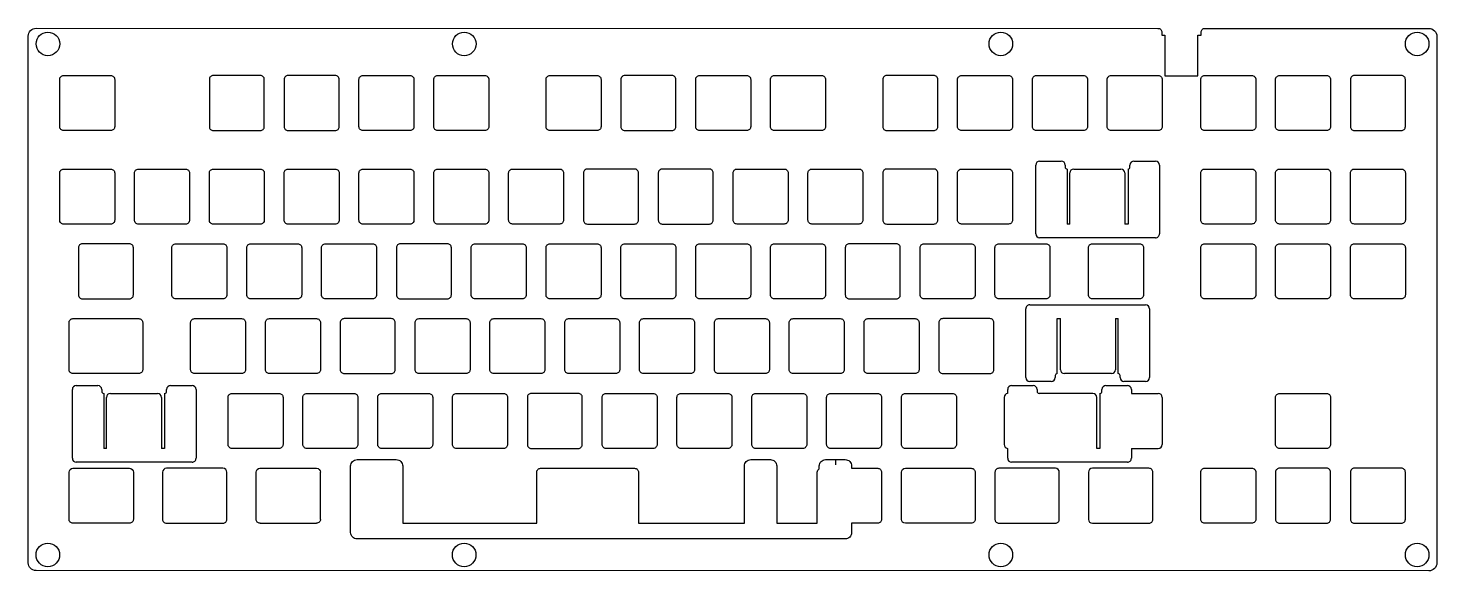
# Model space of a CAD drawing. Header units: millimetres. Extents: x -14 to 345, y 32 to 170.
import ezdxf

# ---------------------------------------------------------------- set-up
doc = ezdxf.new("R2010")
doc.units = ezdxf.units.MM
doc.layers.get('0').update_dxf_attribs({"linetype": 'CONTINUOUS'})

msp = doc.modelspace()

# ---------------------------------------------------------------- linework, layer by layer
for p, q in [((242.75, 134.85), (242.75, 134.85)), ((242.75, 117.35), (242.75, 134.85)), ((243.75, 135.85), (243.75, 135.85)), ((243.75, 135.85), (249.25, 135.85)), ((249.25, 135.85), (249.25, 135.85)), ((250.25, 134.85), (250.25, 134.85)), ((250.25, 134.85), (250.25, 134.35)), ((250.25, 134.35), (250.25, 134.35)), ((250.75, 133.85), (250.75, 119.85)), ((251.43, 119.85), (251.43, 132.85)), ((252.43, 133.85), (264.43, 133.85)), ((265.43, 132.85), (265.43, 119.85)), ((266.25, 133.85), (266.25, 119.85)), ((266.75, 134.35), (266.75, 134.85)), ((266.75, 134.85), (266.75, 134.85)), ((266.75, 134.35), (266.75, 134.35)), ((267.75, 135.85), (267.75, 135.85)), ((267.75, 135.85), (273.25, 135.85)), ((273.25, 135.85), (273.25, 135.85)), ((274.25, 134.85), (274.25, 117.35)), ((274.25, 134.85), (274.25, 134.85)), ((251.43, 119.85), (250.75, 119.85)), ((266.25, 119.85), (265.43, 119.85)), ((242.75, 117.35), (242.75, 117.35)), ((273.25, 116.35), (243.75, 116.35)), ((243.75, 116.35), (243.75, 116.35)), ((274.25, 117.35), (274.25, 117.35)), ((240.22, 80.75), (240.22, 98.25)), ((240.22, 98.25), (240.22, 98.25)), ((241.22, 99.25), (270.72, 99.25)), ((270.72, 99.25), (270.72, 99.25)), ((271.72, 98.25), (271.72, 98.25)), ((271.72, 98.25), (271.72, 80.75)), ((248.22, 95.75), (249.05, 95.75)), ((248.22, 81.75), (248.22, 95.75)), ((249.05, 82.75), (249.05, 95.75)), ((263.05, 95.75), (263.05, 82.75)), ((263.05, 95.75), (263.72, 95.75)), ((263.72, 81.75), (263.72, 95.75)), ((240.22, 80.75), (240.22, 80.75)), ((246.72, 79.75), (241.22, 79.75)), ((241.22, 79.75), (241.22, 79.75)), ((246.72, 79.75), (246.72, 79.75)), ((247.72, 81.25), (247.72, 81.25)), ((247.72, 81.25), (247.72, 80.75)), ((247.72, 80.75), (247.72, 80.75)), ((262.05, 81.75), (250.05, 81.75)), ((264.22, 80.75), (264.22, 81.25)), ((264.22, 81.25), (264.22, 81.25)), ((264.22, 80.75), (264.22, 80.75)), ((270.72, 79.75), (265.22, 79.75)), ((265.22, 79.75), (265.22, 79.75)), ((270.72, 79.75), (270.72, 79.75)), ((271.72, 80.75), (271.72, 80.75)), ((-2.52, 60.2), (-2.52, 77.7)), ((-2.52, 77.7), (-2.52, 77.7)), ((-1.52, 78.7), (3.98, 78.7)), ((-1.52, 78.7), (-1.52, 78.7)), ((3.98, 78.7), (3.98, 78.7)), ((4.98, 77.7), (4.98, 77.2)), ((4.98, 77.7), (4.98, 77.7)), ((4.98, 77.2), (4.98, 77.2)), ((5.48, 76.7), (5.48, 62.7)), ((6.16, 62.7), (6.16, 75.7)), ((7.16, 76.7), (19.16, 76.7)), ((20.16, 75.7), (20.16, 62.7)), ((20.98, 76.7), (20.98, 62.7)), ((21.48, 77.7), (21.48, 77.7)), ((21.48, 77.2), (21.48, 77.7)), ((21.48, 77.2), (21.48, 77.2)), ((22.48, 78.7), (22.48, 78.7)), ((22.48, 78.7), (27.98, 78.7)), ((27.98, 78.7), (27.98, 78.7)), ((28.98, 77.7), (28.98, 60.2)), ((28.98, 77.7), (28.98, 77.7)), ((234.76, 75.7), (234.76, 63.7)), ((235.61, 77.7), (235.61, 77.7)), ((235.61, 76.69), (235.61, 77.7)), ((236.61, 78.7), (236.61, 78.7)), ((236.61, 78.7), (242.11, 78.7)), ((242.11, 78.7), (242.11, 78.7)), ((243.11, 77.7), (243.11, 77.2)), ((243.11, 77.7), (243.11, 77.7)), ((243.11, 77.2), (243.11, 77.2)), ((243.61, 76.7), (243.61, 76.7)), ((257.29, 76.7), (243.61, 76.7)), ((258.28, 62.7), (258.28, 75.7)), ((259.11, 76.7), (259.11, 62.7)), ((259.61, 77.2), (259.61, 77.7)), ((259.61, 77.7), (259.61, 77.7)), ((259.61, 77.2), (259.61, 77.2)), ((260.61, 78.7), (260.61, 78.7)), ((260.61, 78.7), (266.11, 78.7)), ((266.11, 78.7), (266.11, 78.7)), ((267.11, 77.7), (267.11, 77.7)), ((267.11, 77.7), (267.11, 76.7)), ((267.11, 76.7), (273.96, 76.7)), ((274.96, 75.7), (274.96, 63.7)), ((6.16, 62.7), (5.48, 62.7)), ((20.98, 62.7), (20.16, 62.7)), ((235.61, 60.2), (235.61, 62.71)), ((259.11, 62.7), (258.28, 62.7)), ((267.11, 62.7), (273.96, 62.7)), ((267.11, 62.7), (267.11, 60.2)), ((-2.52, 60.2), (-2.52, 60.2)), ((27.98, 59.2), (-1.52, 59.2)), ((-1.52, 59.2), (-1.52, 59.2)), ((28.98, 60.2), (28.98, 60.2)), ((45.26, 57.63), (59.64, 57.63)), ((191.75, 59.85), (191.75, 58.5)), ((235.61, 60.2), (235.61, 60.2)), ((266.11, 59.2), (236.61, 59.2)), ((236.61, 59.2), (236.61, 59.2)), ((267.11, 60.2), (267.11, 60.2)), ((44.26, 44.63), (44.26, 56.63)), ((60.64, 44.63), (60.64, 56.63)), ((45.26, 43.63), (59.64, 43.63)), ((60.64, 44.63), (60.64, 44.63))]:
    msp.add_line(p, q)
for points in [[(-11.74, 169.72), (273.86, 169.68, -0.414214), (274.86, 168.68), (274.86, 167.93), (275.66, 167.92), (275.66, 157.6), (284.06, 157.6), (284.06, 167.92), (284.86, 167.92), (284.86, 168.68, -0.414214), (285.86, 169.68), (342.87, 169.67, -0.414222), (344.87, 167.67), (344.87, 166.6), (344.87, 165.6), (344.87, 35.65), (344.87, 34.65), (344.87, 33.52, -0.414258), (342.87, 31.52), (-11.76, 31.58, -0.414169), (-13.76, 33.58), (-13.74, 167.72, -0.414258)], [(-5.74, 156.66, -0.414214), (-4.74, 157.66), (7.26, 157.66, -0.414214), (8.26, 156.66), (8.26, 144.66, -0.414214), (7.26, 143.66), (-4.74, 143.66, -0.414214), (-5.74, 144.66)], [(45.36, 157.66), (33.36, 157.66, 0.414214), (32.36, 156.66), (32.36, 144.66, 0.414214), (33.36, 143.66), (45.36, 143.66, 0.414214), (46.36, 144.66), (46.36, 156.66, 0.414214)], [(52.41, 143.66), (64.41, 143.66, 0.414214), (65.41, 144.66), (65.41, 156.66, 0.414214), (64.41, 157.66), (52.41, 157.66, 0.414214), (51.41, 156.66), (51.41, 144.66, 0.414214)], [(71.46, 157.66), (83.46, 157.66, -0.414214), (84.46, 156.66), (84.46, 144.66, -0.414214), (83.46, 143.66), (71.46, 143.66, -0.414214), (70.46, 144.66), (70.46, 156.66, -0.414214)], [(102.51, 143.66), (90.51, 143.66, -0.414214), (89.51, 144.66), (89.51, 156.66, -0.414214), (90.51, 157.66), (102.51, 157.66, -0.414214), (103.51, 156.66), (103.51, 144.66, -0.414214)], [(119.08, 143.66, -0.414214), (118.08, 144.66), (118.08, 156.66, -0.414214), (119.08, 157.66), (131.08, 157.66, -0.414214), (132.08, 156.66), (132.08, 144.66, -0.414214), (131.08, 143.66)], [(138.13, 143.66), (150.13, 143.66, 0.414214), (151.13, 144.66), (151.13, 156.66, 0.414214), (150.13, 157.66), (138.13, 157.66, 0.414214), (137.13, 156.66), (137.13, 144.66, 0.414214)], [(170.18, 156.66), (170.18, 144.66, -0.414214), (169.18, 143.66), (157.18, 143.66, -0.414214), (156.18, 144.66), (156.18, 156.66, -0.414214), (157.18, 157.66), (169.18, 157.66, -0.414214)], [(176.23, 157.66), (188.23, 157.66, -0.414214), (189.23, 156.66), (189.23, 144.66, -0.414214), (188.23, 143.66), (176.23, 143.66, -0.414214), (175.23, 144.66), (175.23, 156.66, -0.414214)], [(203.81, 156.66), (203.81, 144.66, 0.414214), (204.81, 143.66), (216.81, 143.66, 0.414214), (217.81, 144.66), (217.81, 156.66, 0.414214), (216.81, 157.66), (204.81, 157.66, 0.414214)], [(236.86, 156.66), (236.86, 144.66, -0.414214), (235.86, 143.66), (223.86, 143.66, -0.414214), (222.86, 144.66), (222.86, 156.66, -0.414214), (223.86, 157.66), (235.86, 157.66, -0.414214)], [(254.92, 157.66, -0.414214), (255.92, 156.66), (255.92, 144.66, -0.414214), (254.92, 143.66), (242.92, 143.66, -0.414214), (241.92, 144.66), (241.92, 156.66, -0.414214), (242.92, 157.66)], [(273.96, 157.66, -0.414214), (274.96, 156.66), (274.96, 144.66, -0.414214), (273.96, 143.66), (261.96, 143.66, -0.414214), (260.96, 144.66), (260.96, 156.66, -0.414214), (261.96, 157.66)], [(297.77, 143.66), (285.77, 143.66, -0.414214), (284.77, 144.66), (284.77, 156.66, -0.414214), (285.77, 157.66), (297.77, 157.66, -0.414214), (298.77, 156.66), (298.77, 144.66, -0.414214)], [(316.82, 157.66, -0.414214), (317.82, 156.66), (317.82, 144.66, -0.414214), (316.82, 143.66), (304.82, 143.66, -0.414214), (303.82, 144.66), (303.82, 156.66, -0.414214), (304.82, 157.66)], [(335.87, 143.66, 0.414214), (336.87, 144.66), (336.87, 156.66, 0.414214), (335.87, 157.66), (323.87, 157.66, 0.414214), (322.87, 156.66), (322.87, 144.66, 0.414214), (323.87, 143.66)], [(-5.74, 132.83, -0.414214), (-4.74, 133.83), (7.26, 133.83, -0.414214), (8.26, 132.83), (8.26, 120.83, -0.414214), (7.26, 119.83), (-4.74, 119.83, -0.414214), (-5.74, 120.83)], [(26.31, 119.83), (14.31, 119.83, -0.414214), (13.31, 120.83), (13.31, 132.83, -0.414214), (14.31, 133.83), (26.31, 133.83, -0.414214), (27.31, 132.83), (27.31, 120.83, -0.414214)], [(32.36, 132.83, -0.414214), (33.36, 133.83), (45.36, 133.83, -0.414214), (46.36, 132.83), (46.36, 120.83, -0.414214), (45.36, 119.83), (33.36, 119.83, -0.414214), (32.36, 120.83)], [(64.41, 119.83), (52.41, 119.83, -0.414214), (51.41, 120.83), (51.41, 132.83, -0.414214), (52.41, 133.83), (64.41, 133.83, -0.414214), (65.41, 132.83), (65.41, 120.83, -0.414214)], [(71.46, 119.83, -0.414214), (70.46, 120.83), (70.46, 132.83, -0.414214), (71.46, 133.83), (83.46, 133.83, -0.414214), (84.46, 132.83), (84.46, 120.83, -0.414214), (83.46, 119.83)], [(102.51, 119.83), (90.51, 119.83, -0.414214), (89.51, 120.83), (89.51, 132.83, -0.414214), (90.51, 133.83), (102.51, 133.83, -0.414214), (103.51, 132.83), (103.51, 120.83, -0.414214)], [(122.56, 120.85, -0.414214), (121.56, 119.85), (109.56, 119.85, -0.414214), (108.56, 120.85), (108.56, 132.85, -0.414214), (109.56, 133.85), (121.56, 133.85, -0.414214), (122.56, 132.85)], [(128.61, 119.85), (140.61, 119.85, 0.414214), (141.61, 120.85), (141.61, 132.85, 0.414214), (140.61, 133.85), (128.61, 133.85, 0.414214), (127.61, 132.85), (127.61, 120.85, 0.414214)], [(147.66, 119.85), (159.66, 119.85, 0.414214), (160.66, 120.85), (160.66, 132.85, 0.414214), (159.66, 133.85), (147.66, 133.85, 0.414214), (146.66, 132.85), (146.66, 120.85, 0.414214)], [(178.71, 119.85), (166.71, 119.85, -0.414214), (165.71, 120.85), (165.71, 132.85, -0.414214), (166.71, 133.85), (178.71, 133.85, -0.414214), (179.71, 132.85), (179.71, 120.85, -0.414214)], [(198.76, 132.85), (198.76, 120.85, -0.414214), (197.76, 119.85), (185.76, 119.85, -0.414214), (184.76, 120.85), (184.76, 132.85, -0.414214), (185.76, 133.85), (197.76, 133.85, -0.414214)], [(216.81, 133.85), (204.81, 133.85, 0.414214), (203.81, 132.85), (203.81, 120.85, 0.414214), (204.81, 119.85), (216.81, 119.85, 0.414214), (217.81, 120.85), (217.81, 132.85, 0.414214)], [(223.86, 133.85), (235.86, 133.85, -0.414214), (236.86, 132.85), (236.86, 120.85, -0.414214), (235.86, 119.85), (223.86, 119.85, -0.414214), (222.86, 120.85), (222.86, 132.85, -0.414214)], [(297.77, 119.85), (285.77, 119.85, -0.414214), (284.77, 120.85), (284.77, 132.85, -0.414214), (285.77, 133.85), (297.77, 133.85, -0.414214), (298.77, 132.85), (298.77, 120.85, -0.414214)], [(303.82, 120.85), (303.82, 132.85, -0.414214), (304.82, 133.85), (316.82, 133.85, -0.414214), (317.82, 132.85), (317.82, 120.85, -0.414214), (316.82, 119.85), (304.82, 119.85, -0.414214)], [(336.87, 120.85, -0.414214), (335.87, 119.85), (323.87, 119.85, -0.414214), (322.87, 120.85), (322.87, 132.85, -0.414214), (323.87, 133.85), (335.87, 133.85, -0.414214), (336.87, 132.85)], [(13.02, 113.8, 0.414214), (12.02, 114.8), (0.02, 114.8, 0.414214), (-0.98, 113.8), (-0.98, 101.8, 0.414214), (0.02, 100.8), (12.02, 100.8, 0.414214), (13.02, 101.8)], [(36.83, 113.8), (36.83, 101.8, -0.414214), (35.83, 100.8), (23.83, 100.8, -0.414214), (22.83, 101.8), (22.83, 113.8, -0.414214), (23.83, 114.8), (35.83, 114.8, -0.414214)], [(41.88, 101.8), (41.88, 113.8, -0.414214), (42.88, 114.8), (54.88, 114.8, -0.414214), (55.88, 113.8), (55.88, 101.8, -0.414214), (54.88, 100.8), (42.88, 100.8, -0.414214)], [(74.93, 113.8), (74.93, 101.8, -0.414214), (73.93, 100.8), (61.93, 100.8, -0.414214), (60.93, 101.8), (60.93, 113.8, -0.414214), (61.93, 114.8), (73.93, 114.8, -0.414214)], [(93.98, 101.8), (93.98, 113.8, 0.414214), (92.98, 114.8), (80.98, 114.8, 0.414214), (79.98, 113.8), (79.98, 101.8, 0.414214), (80.98, 100.8), (92.98, 100.8, 0.414214)], [(113.03, 113.8), (113.03, 101.8, -0.414214), (112.03, 100.8), (100.03, 100.8, -0.414214), (99.03, 101.8), (99.03, 113.8, -0.414214), (100.03, 114.8), (112.03, 114.8, -0.414214)], [(118.08, 101.8), (118.08, 113.8, -0.414214), (119.08, 114.8), (131.08, 114.8, -0.414214), (132.08, 113.8), (132.08, 101.8, -0.414214), (131.08, 100.8), (119.08, 100.8, -0.414214)], [(151.13, 101.8, -0.414214), (150.13, 100.8), (138.13, 100.8, -0.414214), (137.13, 101.8), (137.13, 113.8, -0.414214), (138.13, 114.8), (150.13, 114.8, -0.414214), (151.13, 113.8)], [(156.18, 113.8, -0.414214), (157.18, 114.8), (169.18, 114.8, -0.414214), (170.18, 113.8), (170.18, 101.8, -0.414214), (169.18, 100.8), (157.18, 100.8, -0.414214), (156.18, 101.8)], [(189.23, 113.8), (189.23, 101.8, -0.414214), (188.23, 100.8), (176.23, 100.8, -0.414214), (175.23, 101.8), (175.23, 113.8, -0.414214), (176.23, 114.8), (188.23, 114.8, -0.414214)], [(194.28, 113.8), (194.28, 101.8, 0.414214), (195.28, 100.8), (207.28, 100.8, 0.414214), (208.28, 101.8), (208.28, 113.8, 0.414214), (207.28, 114.8), (195.28, 114.8, 0.414214)], [(227.33, 113.8), (227.33, 101.8, -0.414214), (226.33, 100.8), (214.33, 100.8, -0.414214), (213.33, 101.8), (213.33, 113.8, -0.414214), (214.33, 114.8), (226.33, 114.8, -0.414214)], [(232.38, 101.8), (232.38, 113.8, -0.414214), (233.38, 114.8), (245.38, 114.8, -0.414214), (246.38, 113.8), (246.38, 101.8, -0.414214), (245.38, 100.8), (233.38, 100.8, -0.414214)], [(270.19, 113.8), (270.19, 101.8, -0.414214), (269.19, 100.8), (257.19, 100.8, -0.414214), (256.19, 101.8), (256.19, 113.8, -0.414214), (257.19, 114.8), (269.19, 114.8, -0.414214)], [(284.77, 101.8), (284.77, 113.8, -0.414214), (285.77, 114.8), (297.77, 114.8, -0.414214), (298.77, 113.8), (298.77, 101.8, -0.414214), (297.77, 100.8), (285.77, 100.8, -0.414214)], [(303.82, 101.8), (303.82, 113.8, -0.414214), (304.82, 114.8), (316.82, 114.8, -0.414214), (317.82, 113.8), (317.82, 101.8, -0.414214), (316.82, 100.8), (304.82, 100.8, -0.414214)], [(336.87, 113.8), (336.87, 101.8, -0.414214), (335.87, 100.8), (323.87, 100.8, -0.414214), (322.87, 101.8), (322.87, 113.8, -0.414214), (323.87, 114.8), (335.87, 114.8, -0.414214)], [(-2.36, 81.75, -0.414214), (-3.36, 82.75), (-3.36, 94.75, -0.414214), (-2.36, 95.75), (14.4, 95.75, -0.414214), (15.4, 94.75), (15.4, 82.75, -0.414214), (14.4, 81.75)], [(28.59, 81.75, -0.414214), (27.59, 82.75), (27.59, 94.75, -0.414214), (28.59, 95.75), (40.59, 95.75, -0.414214), (41.59, 94.75), (41.59, 82.75, -0.414214), (40.59, 81.75)], [(59.64, 81.75), (47.64, 81.75, -0.414214), (46.64, 82.75), (46.64, 94.75, -0.414214), (47.64, 95.75), (59.64, 95.75, -0.414214), (60.64, 94.75), (60.64, 82.75, -0.414214)], [(78.69, 81.75, 0.414214), (79.69, 82.75), (79.69, 94.75, 0.414214), (78.69, 95.75), (66.69, 95.75, 0.414214), (65.69, 94.75), (65.69, 82.75, 0.414214), (66.69, 81.75)], [(98.74, 82.75, -0.414214), (97.74, 81.75), (85.74, 81.75, -0.414214), (84.74, 82.75), (84.74, 94.75, -0.414214), (85.74, 95.75), (97.74, 95.75, -0.414214), (98.74, 94.75)], [(117.79, 82.75, -0.414214), (116.79, 81.75), (104.79, 81.75, -0.414214), (103.79, 82.75), (103.79, 94.75, -0.414214), (104.79, 95.75), (116.79, 95.75, -0.414214), (117.79, 94.75)], [(122.84, 82.75), (122.84, 94.75, -0.414214), (123.84, 95.75), (135.84, 95.75, -0.414214), (136.84, 94.75), (136.84, 82.75, -0.414214), (135.84, 81.75), (123.84, 81.75, -0.414214)], [(142.89, 81.75, -0.414214), (141.89, 82.75), (141.89, 94.75, -0.414214), (142.89, 95.75), (154.89, 95.75, -0.414214), (155.89, 94.75), (155.89, 82.75, -0.414214), (154.89, 81.75)], [(173.94, 81.75), (161.94, 81.75, -0.414214), (160.94, 82.75), (160.94, 94.75, -0.414214), (161.94, 95.75), (173.94, 95.75, -0.414214), (174.94, 94.75), (174.94, 82.75, -0.414214)], [(192.99, 81.75), (180.99, 81.75, -0.414214), (179.99, 82.75), (179.99, 94.75, -0.414214), (180.99, 95.75), (192.99, 95.75, -0.414214), (193.99, 94.75), (193.99, 82.75, -0.414214)], [(200.04, 81.75, -0.414214), (199.04, 82.75), (199.04, 94.75, -0.414214), (200.04, 95.75), (212.04, 95.75, -0.414214), (213.04, 94.75), (213.04, 82.75, -0.414214), (212.04, 81.75)], [(231.09, 95.75), (219.09, 95.75, 0.414214), (218.09, 94.75), (218.09, 82.75, 0.414214), (219.09, 81.75), (231.09, 81.75, 0.414214), (232.09, 82.75), (232.09, 94.75, 0.414214)], [(37.12, 75.7, -0.414214), (38.12, 76.7), (50.12, 76.7, -0.414214), (51.12, 75.7), (51.12, 63.7, -0.414214), (50.12, 62.7), (38.12, 62.7, -0.414214), (37.12, 63.7)], [(57.17, 76.7), (69.17, 76.7, -0.414214), (70.17, 75.7), (70.17, 63.7, -0.414214), (69.17, 62.7), (57.17, 62.7, -0.414214), (56.17, 63.7), (56.17, 75.7, -0.414214)], [(76.22, 62.7, -0.414214), (75.22, 63.7), (75.22, 75.7, -0.414214), (76.22, 76.7), (88.22, 76.7, -0.414214), (89.22, 75.7), (89.22, 63.7, -0.414214), (88.22, 62.7)], [(107.27, 62.7), (95.27, 62.7, -0.414214), (94.27, 63.7), (94.27, 75.7, -0.414214), (95.27, 76.7), (107.27, 76.7, -0.414214), (108.27, 75.7), (108.27, 63.7, -0.414214)], [(127.32, 63.7), (127.32, 75.7, 0.414214), (126.32, 76.7), (114.32, 76.7, 0.414214), (113.32, 75.7), (113.32, 63.7, 0.414214), (114.32, 62.7), (126.32, 62.7, 0.414214)], [(146.37, 63.7, -0.414214), (145.37, 62.7), (133.37, 62.7, -0.414214), (132.37, 63.7), (132.37, 75.7, -0.414214), (133.37, 76.7), (145.37, 76.7, -0.414214), (146.37, 75.7)], [(152.42, 62.7, -0.414214), (151.42, 63.7), (151.42, 75.7, -0.414214), (152.42, 76.7), (164.42, 76.7, -0.414214), (165.42, 75.7), (165.42, 63.7, -0.414214), (164.42, 62.7)], [(171.47, 62.7, -0.414214), (170.47, 63.7), (170.47, 75.7, -0.414214), (171.47, 76.7), (183.47, 76.7, -0.414214), (184.47, 75.7), (184.47, 63.7, -0.414214), (183.47, 62.7)], [(203.52, 63.7, -0.414214), (202.52, 62.7), (190.52, 62.7, -0.414214), (189.52, 63.7), (189.52, 75.7, -0.414214), (190.52, 76.7), (202.52, 76.7, -0.414214), (203.52, 75.7)], [(209.57, 76.7), (221.57, 76.7, -0.414214), (222.57, 75.7), (222.57, 63.7, -0.414214), (221.57, 62.7), (209.57, 62.7, -0.414214), (208.57, 63.7), (208.57, 75.7, -0.414214)], [(303.82, 63.7), (303.82, 75.7, -0.414214), (304.82, 76.7), (316.82, 76.7, -0.414214), (317.82, 75.7), (317.82, 63.7, -0.414214), (316.82, 62.7), (304.82, 62.7, -0.414214)], [(-3.36, 44.63), (-3.36, 56.63, -0.414213), (-2.36, 57.63), (12.02, 57.63, -0.414211), (13.02, 56.63), (13.02, 44.63, -0.414216), (12.02, 43.63), (-2.36, 43.63, -0.414216), (-3.36, 44.63)], [(20.45, 44.63, 0.414216), (21.45, 43.63), (35.83, 43.63, 0.414216), (36.83, 44.63), (36.83, 56.63, 0.414211), (35.83, 57.63), (21.45, 57.63, 0.414213), (20.45, 56.63), (20.45, 44.63)], [(194.25, 59.85, -0.414214), (195.88, 58.23), (195.88, 57.63), (202.52, 57.63, -0.414214), (203.52, 56.63), (203.52, 44.63, -0.414221), (202.52, 43.63), (195.88, 43.63), (195.88, 41.29, -0.414214), (194.25, 39.66), (69.96, 39.66, -0.414214), (68.34, 41.29), (68.34, 58.23, -0.414214), (69.96, 59.85), (79.96, 59.85, -0.414214), (81.59, 58.23), (81.59, 43.64), (115.7, 43.63), (115.7, 56.63, -0.414216), (116.7, 57.63), (140.61, 57.63, -0.414214), (141.61, 56.63), (141.61, 43.63), (168.58, 43.64), (168.58, 58.23, -0.414214), (170.2, 59.85), (175.2, 59.85, -0.414214), (176.83, 58.23), (176.83, 43.64), (187.14, 43.64), (187.14, 56.63, -0.265402), (187.63, 57.49), (187.63, 58.23, -0.414214), (189.25, 59.85)], [(227.33, 56.63), (227.33, 44.63, -0.414216), (226.33, 43.63), (209.57, 43.63, -0.412177), (208.57, 44.63), (208.57, 44.63), (208.57, 56.63, -0.413186), (209.57, 57.63), (226.33, 57.63, -0.414216)], [(247.76, 57.63), (233.38, 57.63, 0.414214), (232.38, 56.63), (232.38, 44.63, 0.414214), (233.38, 43.63), (247.76, 43.63, 0.414214), (248.76, 44.63), (248.76, 56.63, 0.414213)], [(272.57, 56.63, 0.415252), (271.57, 57.63), (257.19, 57.63, 0.413186), (256.19, 56.63), (256.19, 44.63, 0.413184), (257.19, 43.63), (271.57, 43.63, 0.415255), (272.57, 44.63)], [(284.77, 44.65), (284.77, 56.65, -0.414214), (285.77, 57.65), (297.77, 57.65, -0.414214), (298.77, 56.65), (298.77, 44.65, -0.414214), (297.77, 43.65), (285.77, 43.65, -0.414214)], [(316.82, 57.65), (304.82, 57.65, 0.414214), (303.82, 56.65), (303.82, 44.65, 0.414214), (304.82, 43.65), (316.82, 43.65, 0.414214), (317.82, 44.65), (317.82, 56.65, 0.414214)], [(322.87, 56.65), (322.87, 44.65, 0.414214), (323.87, 43.65), (335.87, 43.65, 0.414214), (336.87, 44.65), (336.87, 56.65, 0.414214), (335.87, 57.65), (323.87, 57.65, 0.414214)]]:
    msp.add_lwpolyline(points, format="xyb", close=True)
for centre in [(-8.74, 165.72), (97.26, 165.71), (233.87, 165.72), (339.87, 165.72), (-8.76, 35.58), (97.24, 35.58), (233.87, 35.58), (339.87, 35.58)]:
    msp.add_circle(centre, 3)
for centre, radius, start, end in [((243.75, 134.85), 1, 90, 180), ((249.25, 134.85), 1, 0, 90), ((250.75, 134.35), 0.5, 180, 270), ((266.25, 134.35), 0.5, -90, 0), ((267.75, 134.85), 1, 90, 180), ((273.25, 134.85), 1, 0, 90), ((243.75, 117.35), 1, 180, 270), ((273.25, 117.35), 1, -90, 0.0004), ((241.22, 98.25), 1, 90, 180.0004), ((270.72, 98.25), 1, 0, 90), ((241.22, 80.75), 1, 180, 270), ((246.72, 80.75), 1, -90, 0), ((248.22, 81.25), 0.5, 90, 180), ((263.72, 81.25), 0.5, 0, 90), ((265.22, 80.75), 1, 180, 270), ((270.72, 80.75), 1, -90, 0), ((-1.52, 77.7), 1, 90, 180), ((3.98, 77.7), 1, 0, 90), ((5.48, 77.2), 0.5, 180, 270), ((20.98, 77.2), 0.5, -90, 0), ((22.48, 77.7), 1, 90, 180), ((27.98, 77.7), 1, 0, 90), ((235.76, 75.7), 1, 98.8311, 180), ((236.61, 77.7), 1, 90, 180), ((242.11, 77.7), 1, 0, 90), ((243.61, 77.2), 0.5, 180, 270), ((259.11, 77.2), 0.5, -90, 0), ((260.61, 77.7), 1, 90, 180), ((266.11, 77.7), 1, 0, 90), ((273.96, 75.7), 1, 0, 90), ((235.76, 63.7), 1, 180, 261.1689), ((273.96, 63.7), 1, -90, 0), ((-1.52, 60.2), 1, 180, 270), ((27.98, 60.2), 1, -90, 0.0004), ((236.61, 60.2), 1, 180, 270), ((266.11, 60.2), 1, -90, 0.0004)]:
    msp.add_arc(centre, radius, start, end)
at = {"extrusion": (0, 0, -1)}
for centre, radius, start, end in [((-45.26, 56.63), 1, 0, 89.6582), ((-59.64, 56.63), 1, 90.0001, 179.9996), ((-45.26, 44.63), 1, -89.9999, 0.0005), ((-59.64, 44.63), 1, 179.9995, 269.9999), ((11.76, 34.65), 2, -0.0087, 0.0087)]:
    msp.add_arc(centre, radius, start, end, dxfattribs=at)
for points in [[(252.43, 133.85), (251.87, 133.85), (251.43, 133.4), (251.43, 132.85)], [(265.43, 132.85), (265.43, 133.4), (264.98, 133.85), (264.43, 133.85)], [(249.05, 82.75), (249.05, 82.2), (249.5, 81.75), (250.05, 81.75)], [(262.05, 81.75), (262.6, 81.75), (263.05, 82.2), (263.05, 82.75)], [(7.16, 76.7), (6.6, 76.7), (6.16, 76.25), (6.16, 75.7)], [(20.16, 75.7), (20.16, 76.25), (19.71, 76.7), (19.16, 76.7)], [(258.28, 75.7), (258.28, 76.25), (257.84, 76.7), (257.29, 76.7)]]:
    msp.add_open_spline(points, degree=3)

doc.saveas('drawing.dxf')
